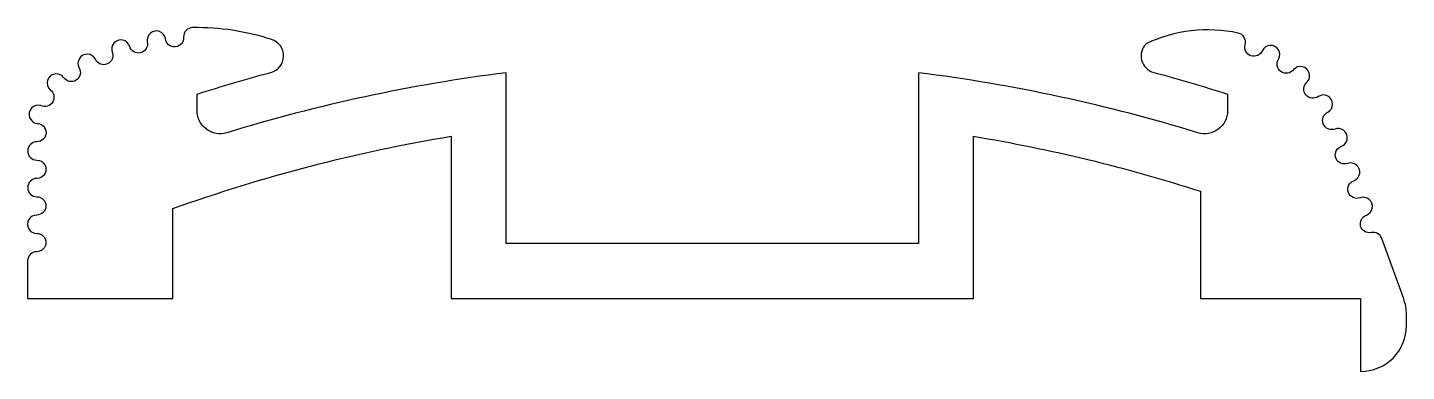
# Model space of a CAD drawing. Extents: x 248.3 to 278.4, y 264 to 271.5.
import ezdxf

# ---------------------------------------------------------------- set-up
doc = ezdxf.new("R2010")
doc.units = 0
doc.layers.add('1', color=7, linetype='CONTINUOUS')

msp = doc.modelspace()

# ---------------------------------------------------------------- linework, layer by layer
at = {"layer": '1', "color": 7, "linetype": 'CONTINUOUS'}
msp.add_lwpolyline([(248.539, 267.78, -0.994163), (248.539, 267.38, 1.005872), (248.539, 266.98, -0.995619), (248.539, 266.58, 0.413357), (248.339, 266.38), (248.339, 265.56), (251.509, 265.56), (251.509, 267.52, -0.045135), (257.591, 269.101), (257.591, 265.56), (268.991, 265.56), (268.991, 269.101, -0.036642), (273.953, 267.9), (273.953, 265.56), (277.448, 265.56), (277.448, 263.965, 0.414214), (278.448, 264.965), (278.448, 265.207, 0.087487), (278.388, 265.549), (277.908, 266.868, 0.370548), (277.68, 266.996, -0.927053), (277.573, 267.38, 1), (277.436, 267.756, -1), (277.299, 268.131, 1), (277.162, 268.507, -1.000161), (277.025, 268.883, 0.998432), (276.889, 269.259, -0.971386), (276.735, 269.629, 1.029473), (276.528, 269.971, -0.968765), (276.276, 270.282, 1.031478), (275.984, 270.556, -0.966756), (275.658, 270.788, 1.034468), (275.304, 270.974, -0.951074), (274.926, 271.103, 0.434485), (274.776, 271.354, 0.165003), (272.764, 271.122, 0.577852), (272.931, 270.495, -0.011312), (274.541, 270.022), (274.541, 269.655, -0.504532), (273.894, 269.177, 0.043334), (267.791, 270.488), (267.791, 266.76), (258.791, 266.76), (258.791, 270.488, 0.043334), (252.688, 269.177, -0.504532), (252.041, 269.655), (252.041, 270.022, -0.011312), (253.651, 270.495, 0.748931), (253.667, 271.214, 0.082017), (251.943, 271.474, 0.425638), (251.746, 271.264, -0.971283), (251.347, 271.231, 1.018053), (250.953, 271.164, -0.981294), (250.565, 271.066, 1.019026), (250.186, 270.939, -0.981187), (249.818, 270.782, 1.01904), (249.463, 270.597, -0.980313), (249.124, 270.386, 1.078846), (248.828, 270.118, -0.921367), (248.627, 269.77, 1.080339), (248.542, 269.381, -0.997371), (248.539, 268.98, 0.99416), (248.539, 268.58, -1.005872), (248.539, 268.18, 0.994162)], format="xyb", close=True, dxfattribs=at)

doc.saveas('drawing.dxf')
